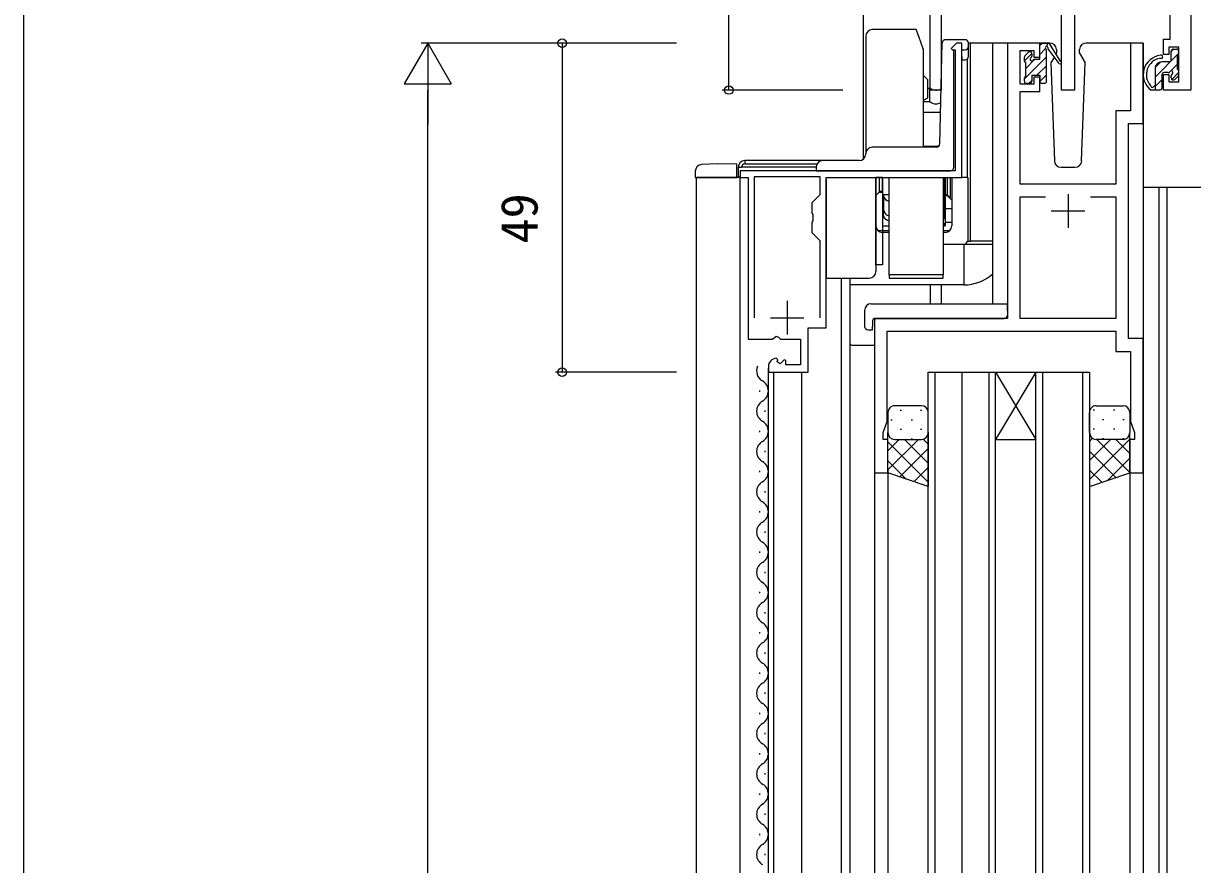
# Model space of a CAD drawing. Units: millimetres, scale not verified. Extents: x -437 to 438, y -681 to 678.
# Drawn here: x -436.8 to -262.8, y 343.2 to 468.4 of the extents above; entities that cross this region are included whole.
import ezdxf
from ezdxf.enums import TextEntityAlignment as Align

# ---------------------------------------------------------------- set-up
doc = ezdxf.new("R2010")
doc.units = ezdxf.units.MM
doc.header["$LTSCALE"] = 4
for name, color, linetype in [('0-2_YKK_11', 7, 'Continuous'), ('0-3_YKK_11E', 7, 'Continuous'), ('0-4_YKK_12', 2, 'Continuous'), ('0-5_YKK_13', 4, 'Continuous'), ('0-6_YKK_D', 6, 'Continuous'), ('0-7_YKK_ZWAK', 7, 'Continuous'), ('0-8_YSS_K', 3, 'Continuous')]:
    doc.layers.add(name, color=color, linetype=linetype)
doc.styles.add('ＭＳ ゴシック', font='')
doc.styles.get('ＭＳ ゴシック').set_extended_font_data('MS Gothic')

msp = doc.modelspace()

# ---------------------------------------------------------------- linework, layer by layer
at = {"layer": '0-2_YKK_11'}
for p, q in [((-281.3, 442.994), (-281.3, 437.994)), ((-283.8, 440.494), (-278.8, 440.494)), ((-323.1, 427.091), (-323.1, 422.091)), ((-325.6, 424.591), (-320.6, 424.591))]:
    msp.add_line(p, q, dxfattribs=at)
for points in [[(-267.1, 466.094), (-266.1, 466.094), (-266.1, 478.994), (-268.7, 478.994), (-268.7, 479.994), (-267, 479.994), (-267, 482.994), (-278.1, 482.994), (-278.1, 479.994), (-274.3, 479.994), (-274.3, 478.994), (-280.35, 478.994), (-280.35, 458.494), (-282.25, 458.494), (-282.25, 478.994), (-300.2, 478.994), (-300.2, 458.494), (-301.8, 458.494), (-301.8, 498.494), (-288.8, 498.494), (-288.8, 508.494), (-287.3, 508.494), (-287.3, 498.394)], [(-263, 478.994), (-263, 458.494), (-267.1, 458.494), (-267.1, 460.794), (-266.3, 460.794), (-266.3, 459.694), (-264.8, 459.694), (-264.8, 464.894), (-266.3, 464.894), (-266.3, 463.794), (-267.1, 463.794), (-267.1, 466.094)], [(-325.9, 417.295), (-325.9, 416.491), (-320, 416.491), (-320, 423.091), (-317.3, 423.091), (-317.3, 445.491), (-297.1, 445.491), (-297.1, 465.491), (-297.9, 465.491), (-298.7, 464.691), (-298.5, 464.491), (-298.1, 464.491), (-298.1, 446.491)], [(-308.2, 422.594), (-274.2, 422.594), (-274.2, 419.594), (-272, 419.594), (-272, 409.142), (-271.4, 407.494), (-271.4, 406.494), (-272.1, 406.494), (-272.1, 401.494), (-270.1, 401.494), (-270.1, 421.494), (-272.3, 421.494), (-272.3, 444.494), (-272.3, 453.494), (-270.1, 453.494), (-270.1, 465.494), (-272, 465.494), (-272, 455.394), (-274.2, 455.394), (-274.2, 444.494), (-288.4, 444.494), (-288.4, 458.294), (-285.5, 458.294), (-285.5, 460.394), (-286.4, 460.394), (-286.4, 459.394), (-288.4, 459.394), (-288.4, 464.394), (-286.4, 464.394), (-286.4, 463.394), (-285.5, 463.394), (-285.5, 465.494), (-290.3, 465.494), (-290.3, 444.494), (-290.3, 424.494), (-310.1, 424.494), (-310.1, 401.494), (-308.1, 401.494), (-308.1, 406.494), (-308.8, 406.494)], [(-298.1, 446.491), (-330.1, 446.491), (-330.1, 445.491), (-328.9, 445.491), (-328.9, 421.391), (-325.268, 421.391), (-324.728, 421.844), (-324.4, 421.691), (-324.1, 421.391), (-321.1, 421.391), (-321.1, 417.591), (-323.3, 417.591), (-323.3, 418.224), (-323.547, 418.327), (-324.124, 417.75), (-324.592, 418.02), (-324.506, 418.339), (-324.718, 418.59)], [(-318.2, 424.591), (-318.2, 436.041), (-319.4, 437.241), (-319.4, 438.82), (-319.257, 439.011), (-319.257, 439.97), (-319.4, 440.161), (-319.4, 441.741), (-318.2, 442.941), (-318.2, 445.591), (-328, 445.591), (-328, 424.591)], [(-277.963, 442.594), (-274.2, 442.594), (-274.2, 424.494), (-288.4, 424.494), (-288.4, 442.594), (-284.636, 442.594)], [(-308.8, 406.494), (-308.8, 407.494), (-308.2, 409.142), (-308.2, 422.594)]]:
    msp.add_lwpolyline(points, dxfattribs=at)
msp.add_arc((-324.6, 417.295), 1.3, 95.2159, 180.00002, dxfattribs=at)
at = {"layer": '0-3_YKK_11E'}
for points in [[(-300.2, 478.994), (-300.2, 458.494), (-301.8, 458.494), (-301.8, 498.494)], [(-280.35, 478.994), (-280.35, 458.494), (-282.25, 458.494), (-282.25, 478.994)], [(-263, 478.994), (-263, 458.494), (-267.1, 458.494), (-267.1, 460.794), (-266.3, 460.794), (-266.3, 459.694)], [(-266.3, 459.694), (-264.8, 459.694), (-264.8, 464.894), (-266.3, 464.894), (-266.3, 463.794), (-267.1, 463.794), (-267.1, 466.094), (-266.1, 466.094), (-266.1, 478.994)]]:
    msp.add_lwpolyline(points, dxfattribs=at)
at = {"layer": '0-4_YKK_12'}
for p, q in [((-292.5, 426.681), (-292.5, 465.494)), ((-289.3, 465.494), (-292.5, 465.494)), ((-270.1, 465.494), (-270.1, 217.807)), ((-330.1, 217.807), (-330.1, 445.691)), ((-330.4, 445.491), (-336.6, 445.491)), ((-336.6, 217.807), (-336.6, 445.491)), ((-267.8, 443.994), (-270.1, 443.994)), ((-267.8, 443.994), (-267.8, 217.807)), ((-261.1, 443.994), (-267.8, 443.994)), ((-266.6, 443.994), (-266.6, 217.807)), ((-315, 217.807), (-315, 430.491)), ((-313.8, 430.491), (-313.8, 217.807)), ((-301.8, 429.491), (-301.8, 426.682)), ((-300.17, 429.491), (-300.17, 426.682)), ((-310.1, 424.494), (-310.1, 217.807)), ((-325.9, 217.807), (-325.9, 417.088)), ((-325.1, 217.807), (-325.1, 416.491)), ((-320.9, 217.807), (-320.9, 416.491)), ((-302.1, 416.493), (-292.1, 416.493)), ((-302.1, 217.807), (-302.1, 416.493)), ((-301.1, 416.493), (-301.1, 217.807)), ((-297.1, 416.493), (-297.1, 217.807)), ((-293.1, 416.493), (-293.1, 217.807)), ((-292.1, 416.493), (-286.1, 416.493)), ((-292.1, 416.493), (-286.1, 406.493)), ((-286.1, 416.493), (-292.1, 406.493)), ((-292.1, 217.807), (-292.1, 416.493)), ((-286.1, 217.807), (-286.1, 416.493)), ((-285.1, 416.493), (-285.1, 217.807)), ((-279.1, 217.807), (-279.1, 416.493)), ((-327.16, 413.586), (-327.16, 413.786)), ((-326.4, 410.586), (-326.4, 410.786)), ((-327.16, 407.586), (-327.16, 407.786)), ((-292.1, 406.493), (-286.1, 406.493)), ((-326.4, 404.586), (-326.4, 404.786)), ((-327.16, 401.586), (-327.16, 401.786)), ((-308.1, 401.994), (-308.1, 217.807)), ((-272.1, 401.994), (-272.1, 217.807)), ((-326.4, 398.586), (-326.4, 398.786)), ((-327.16, 395.586), (-327.16, 395.786)), ((-326.4, 392.586), (-326.4, 392.786)), ((-327.16, 389.586), (-327.16, 389.786)), ((-326.4, 386.586), (-326.4, 386.786)), ((-327.16, 383.586), (-327.16, 383.786)), ((-326.4, 380.586), (-326.4, 380.786)), ((-327.16, 377.586), (-327.16, 377.786)), ((-326.4, 374.586), (-326.4, 374.786)), ((-327.16, 371.586), (-327.16, 371.786)), ((-326.4, 368.586), (-326.4, 368.786)), ((-327.16, 365.586), (-327.16, 365.786)), ((-326.4, 362.586), (-326.4, 362.786)), ((-327.16, 359.586), (-327.16, 359.786)), ((-326.4, 356.586), (-326.4, 356.786)), ((-327.16, 353.586), (-327.16, 353.786)), ((-326.4, 350.586), (-326.4, 350.786)), ((-327.16, 347.586), (-327.16, 347.786)), ((-326.4, 344.586), (-326.4, 344.786))]:
    msp.add_line(p, q, dxfattribs=at)
msp.add_lwpolyline([(-286.1, 416.493), (-278.1, 416.493), (-278.1, 217.807)], dxfattribs=at)
for centre, start, end in [((-325.941, 416.686), 155.62975, 240.79746), ((-327.618, 413.686), 299.20255, 60.79746), ((-325.941, 410.686), 119.20255, 240.79746), ((-327.618, 407.686), 299.20255, 60.79746), ((-325.941, 404.686), 119.20255, 240.79746), ((-327.618, 401.686), 299.20255, 60.79746), ((-325.941, 398.686), 119.20255, 240.79746), ((-327.618, 395.686), 299.20255, 60.79746), ((-325.941, 392.686), 119.20255, 240.79746), ((-327.618, 389.686), 299.20255, 60.79746), ((-325.941, 386.686), 119.20255, 240.79746), ((-327.618, 383.686), 299.20255, 60.79746), ((-325.941, 380.686), 119.20255, 240.79746), ((-327.618, 377.686), 299.20255, 60.79746), ((-325.941, 374.686), 119.20255, 240.79746), ((-327.618, 371.686), 299.20255, 60.79746), ((-325.941, 368.686), 119.20255, 240.79746), ((-327.618, 365.686), 299.20255, 60.79746), ((-325.941, 362.686), 119.20255, 240.79746), ((-327.618, 359.686), 299.20255, 60.79746), ((-325.941, 356.686), 119.20255, 240.79746), ((-327.618, 353.686), 299.20255, 60.79746), ((-325.941, 350.686), 119.20255, 240.79746), ((-327.618, 347.686), 299.20255, 60.79746), ((-325.941, 344.686), 119.20255, 240.79746)]:
    msp.add_arc(centre, 1.718, start, end, dxfattribs=at)
at = {"layer": '0-5_YKK_13'}
for p, q in [((-311.4, 466.491), (-311.4, 448.991)), ((-303.892, 467.491), (-310.4, 467.491)), ((-303.528, 466.491), (-303.892, 467.491)), ((-300.388, 450.479), (-300.012, 465.503)), ((-299.236, 465.991), (-299.512, 465.991)), ((-299.281, 465.991), (-299.512, 465.991)), ((-296.6, 465.991), (-299.236, 465.991)), ((-296.1, 464.991), (-296.1, 465.491)), ((-295.8, 465.491), (-296.1, 465.488)), ((-296.1, 463.491), (-296.1, 464.991)), ((-292.5, 465.491), (-295.8, 465.491)), ((-295.8, 435.991), (-295.8, 465.491)), ((-284.013, 465.494), (-287, 465.494)), ((-285.5, 465.155), (-285.161, 465.494)), ((-285.2, 465.494), (-284.409, 465.494)), ((-284.447, 464.987), (-284.317, 465.469)), ((-284.061, 465.327), (-282.483, 462.78)), ((-270.1, 465.494), (-278.586, 465.494)), ((-298.3, 446.991), (-298.3, 464.491)), ((-297.1, 464.491), (-296.6, 464.491)), ((-297.1, 463.491), (-297.1, 464.491)), ((-287.8, 462.855), (-286.705, 463.95)), ((-287.8, 460.161), (-284.5, 463.461)), ((-287.8, 462.794), (-287.8, 463.394)), ((-287.712, 463.606), (-287.212, 464.106)), ((-287.6, 461.708), (-286.214, 463.094)), ((-286.7, 463.894), (-286.7, 463.555)), ((-285.5, 463.808), (-284.648, 464.66)), ((-284.5, 459.794), (-284.5, 464.452)), ((-282.604, 462.456), (-284.234, 464.653)), ((-283.323, 463.425), (-283.842, 462.527)), ((-279.604, 463.994), (-279.586, 464.529)), ((-279.604, 463.994), (-278.757, 462.527)), ((-264.83, 463.933), (-268.33, 460.433)), ((-265.583, 464.594), (-265.93, 464.248)), ((-265.93, 462.994), (-265.93, 464.294)), ((-265.63, 464.594), (-265.13, 464.594)), ((-265.03, 463.594), (-265.03, 461.594)), ((-264.83, 464.294), (-264.83, 463.794)), ((-287.6, 460.494), (-287.6, 462.594)), ((-285.92, 460.694), (-284.5, 462.114)), ((-283.842, 462.527), (-283.333, 447.959)), ((-279.266, 447.959), (-278.757, 462.527)), ((-268.33, 461.694), (-268.33, 458.494)), ((-267.497, 462.68), (-268.315, 461.862)), ((-266.23, 462.694), (-267.33, 462.694)), ((-265.03, 462.319), (-266.023, 461.326)), ((-264.83, 461.394), (-264.83, 460.794)), ((-302.8, 460.644), (-302.15, 459.994)), ((-287.8, 459.794), (-287.8, 460.294)), ((-287, 459.494), (-287.5, 459.494)), ((-287.12, 459.494), (-286.7, 459.914)), ((-286.7, 460.694), (-286.7, 459.794)), ((-286.7, 460.694), (-285.5, 460.694)), ((-285.5, 460.694), (-285.5, 459.794)), ((-285.499, 459.768), (-284.5, 460.767)), ((-284.8, 459.494), (-285.2, 459.494)), ((-267.33, 460.019), (-268.33, 459.019)), ((-267.33, 460.794), (-267.33, 458.794)), ((-266.391, 461.094), (-267.03, 461.094)), ((-265.93, 460.294), (-265.93, 460.633)), ((-264.83, 461.105), (-265.847, 460.087)), ((-264.918, 460.582), (-265.418, 460.082)), ((-302.15, 458.794), (-301.882, 458.794)), ((-267.63, 458.494), (-268.93, 458.494)), ((-302.8, 456.982), (-302.15, 457.357)), ((-302.8, 456.78), (-301.882, 456.78)), ((-302.8, 455.179), (-300.27, 455.179)), ((-300.83, 449.991), (-310.4, 449.991)), ((-302.8, 450.138), (-300.75, 450.138)), ((-333.5, 447.491), (-335.835, 447.409)), ((-317.8, 447.988), (-329.4, 447.991)), ((-329.4, 447.991), (-329.4, 447.491)), ((-329.4, 447.491), (-318.664, 447.491)), ((-312.4, 447.991), (-317.8, 447.991)), ((-330.6, 445.491), (-330.6, 446.465)), ((-330.4, 446.991), (-329.9, 446.991)), ((-330.4, 446.991), (-330.4, 445.491)), ((-318.8, 446.991), (-329.9, 446.991)), ((-317.8, 446.491), (-298.8, 446.491)), ((-298.6, 446.532), (-298.6, 446.491)), ((-282.334, 446.994), (-280.265, 446.994)), ((-335.835, 445.491), (-333.5, 445.491)), ((-333.5, 445.491), (-330.6, 445.491)), ((-330.1, 445.491), (-330.4, 445.491)), ((-317.3, 445.191), (-317.3, 432.491)), ((-308.9, 445.494), (-309.9, 445.494)), ((-309.9, 445.491), (-309.9, 432.494)), ((-309.9, 432.491), (-309.9, 445.491)), ((-309.4, 445.491), (-309.4, 443.294)), ((-308.9, 445.491), (-308.9, 432.494)), ((-307.9, 430.991), (-307.9, 445.491)), ((-299.9, 445.491), (-299.9, 430.991)), ((-299.75, 443.894), (-299.9, 443.894)), ((-299.75, 443.894), (-299.75, 445.491)), ((-299.75, 442.419), (-299.75, 443.894)), ((-299.6, 445.491), (-299.6, 438.294)), ((-299.3, 445.491), (-299.3, 442.794)), ((-298.85, 445.491), (-298.85, 442.444)), ((-298.6, 445.491), (-298.6, 438.294)), ((-296.3, 445.491), (-296.233, 445.491)), ((-309.4, 443.294), (-309.9, 442.794)), ((-309.4, 443.294), (-308.9, 443.294)), ((-307.9, 442.894), (-308.9, 442.894)), ((-308.75, 442.894), (-308.75, 440.75)), ((-299.75, 442.419), (-299.75, 439.965)), ((-299.3, 442.894), (-299.6, 442.894)), ((-299.6, 442.794), (-299.3, 442.794)), ((-299.6, 442.394), (-299.6, 438.465)), ((-299.3, 442.794), (-298.6, 442.094)), ((-308.75, 439.965), (-308.75, 440.75)), ((-298.6, 440.794), (-299.6, 440.794)), ((-299.75, 439.628), (-299.75, 439.965)), ((-298.6, 438.794), (-299.6, 438.794)), ((-309.614, 437.594), (-307.9, 437.594)), ((-308.9, 438.294), (-307.9, 438.294)), ((-307.9, 437.294), (-308.9, 437.294)), ((-299.9, 438.294), (-299.6, 438.294)), ((-299.9, 437.594), (-298.886, 437.594)), ((-299.6, 437.294), (-299.9, 437.294)), ((-296.8, 435.491), (-299.9, 435.491)), ((-292.5, 435.491), (-296.8, 435.491)), ((-296.8, 435.491), (-296.8, 429.491)), ((-296.3, 435.991), (-296.233, 435.991)), ((-292.5, 435.991), (-295.8, 435.991)), ((-317.3, 432.491), (-317.3, 430.491)), ((-308.9, 432.494), (-309.9, 432.494)), ((-309.9, 432.491), (-309.9, 431.491)), ((-317.3, 430.491), (-310.9, 430.491)), ((-313.8, 430.488), (-313.8, 429.491)), ((-307.9, 430.991), (-307.9, 430.491)), ((-299.9, 430.991), (-307.9, 430.991)), ((-296.8, 429.491), (-313.8, 429.491)), ((-313.8, 429.491), (-313.8, 420.991)), ((-310.587, 426.682), (-290.3, 426.682)), ((-310.587, 426.681), (-290.3, 426.681)), ((-290.3, 425.682), (-290.3, 426.682)), ((-290.3, 425.681), (-290.3, 426.681)), ((-311.587, 425.682), (-311.587, 423.307)), ((-311.587, 425.681), (-311.587, 423.306)), ((-290.3, 425.682), (-290.3, 424.994)), ((-290.3, 425.681), (-290.3, 424.994)), ((-310.4, 424.194), (-310.4, 423.302)), ((-310.4, 424.194), (-310.4, 423.302)), ((-310.1, 424.494), (-290.8, 424.494)), ((-310.1, 424.494), (-290.8, 424.494)), ((-313.3, 420.491), (-310.1, 420.491)), ((-303.1, 411.494), (-307.1, 411.494)), ((-306.265, 410.829), (-306.065, 410.829)), ((-303.235, 410.829), (-303.035, 410.829)), ((-277.365, 410.829), (-277.565, 410.829)), ((-277.1, 411.494), (-273.1, 411.494)), ((-274.335, 410.829), (-274.535, 410.829)), ((-308.1, 410.494), (-308.1, 407.494)), ((-307.68, 409.414), (-307.48, 409.414)), ((-304.65, 409.414), (-304.45, 409.414)), ((-302.1, 407.494), (-302.1, 410.494)), ((-278.1, 407.494), (-278.1, 410.494)), ((-275.95, 409.414), (-276.15, 409.414)), ((-272.92, 409.414), (-273.12, 409.414)), ((-272.1, 410.494), (-272.1, 407.494)), ((-306.265, 407.999), (-306.065, 407.999)), ((-303.235, 407.999), (-303.035, 407.999)), ((-277.365, 407.999), (-277.565, 407.999)), ((-274.335, 407.999), (-274.535, 407.999)), ((-303.579, 406.494), (-308.1, 401.974)), ((-306.408, 406.494), (-308.1, 404.802)), ((-308.1, 406.126), (-302.1, 400.126)), ((-307.514, 406.584), (-307.48, 406.584)), ((-307.1, 406.494), (-303.1, 406.494)), ((-307.1, 406.494), (-303.1, 406.494)), ((-305.639, 406.494), (-302.1, 402.954)), ((-304.65, 406.584), (-304.45, 406.584)), ((-302.844, 406.527), (-302.1, 405.782)), ((-277.634, 406.648), (-278.1, 406.182)), ((-272.1, 406.526), (-278.1, 400.526)), ((-274.96, 406.494), (-278.1, 403.354)), ((-273.1, 406.494), (-277.1, 406.494)), ((-273.1, 406.494), (-277.1, 406.494)), ((-277.02, 406.494), (-272.1, 401.574)), ((-275.95, 406.584), (-276.15, 406.584)), ((-274.191, 406.494), (-272.1, 404.402)), ((-272.92, 406.584), (-273.12, 406.584)), ((-272.128, 407.259), (-272.1, 407.231)), ((-302.1, 405.145), (-306.338, 400.907)), ((-278.1, 404.745), (-274.161, 400.807)), ((-308.1, 403.297), (-305.395, 400.592)), ((-302.1, 402.317), (-304.217, 400.2)), ((-272.1, 403.697), (-275.405, 400.392)), ((-278.1, 401.917), (-276.282, 400.1))]:
    msp.add_line(p, q, dxfattribs=at)
for points in [[(-302.8, 449.991), (-302.8, 464.491), (-303.528, 466.491)], [(-286.239, 463.094), (-285.5, 463.094), (-285.5, 465.194)], [(-297.1, 463.491), (-297.1, 462.991), (-296.6, 462.991)], [(-296.3, 463.088), (-296.3, 445.491), (-297.1, 445.491), (-297.1, 462.988)], [(-283.014, 464.529), (-282.995, 463.994), (-283.111, 463.793)], [(-302.15, 457.357), (-302.15, 458.994), (-302.15, 459.994)], [(-301.882, 456.78), (-301.882, 457.414), (-301.882, 458.794)], [(-301.882, 456.78), (-301.676, 456.635), (-301.449, 456.526), (-301.207, 456.457), (-300.956, 456.433), (-300.705, 456.455), (-300.462, 456.521), (-300.234, 456.629)], [(-300.472, 450.213), (-300.606, 450.158), (-300.75, 450.138)], [(-330.6, 446.465), (-330.6, 447.465), (-333.5, 447.491)], [(-336.8, 446.41), (-336.8, 445.491), (-335.835, 445.491)], [(-318.8, 446.991), (-318.8, 446.491), (-317.8, 446.491)], [(-308.95, 445.491), (-308.95, 443.394), (-309.4, 443.394)], [(-299.6, 442.394), (-299.6, 445.491), (-299.6, 438.465)], [(-299.3, 445.491), (-299.3, 442.894), (-298.85, 442.444)], [(-296.233, 445.491), (-296.233, 435.991), (-295.8, 435.991)], [(-307.9, 441.896), (-308.068, 441.942), (-308.224, 442.021), (-308.364, 442.126), (-308.484, 442.253), (-308.582, 442.398), (-308.658, 442.555), (-308.712, 442.722), (-308.741, 442.894)], [(-308.75, 440.75), (-308.734, 440.573), (-308.687, 440.402), (-308.611, 440.242), (-308.508, 440.098), (-308.381, 439.974), (-308.234, 439.875), (-308.072, 439.803), (-307.9, 439.762)], [(-307.9, 439.01), (-308.167, 439.081), (-308.404, 439.231), (-308.59, 439.438), (-308.71, 439.69), (-308.75, 439.965)], [(-299.75, 439.965), (-299.768, 439.826), (-299.82, 439.695), (-299.9, 439.579)], [(-299.75, 439.628), (-299.766, 439.44), (-299.817, 439.258), (-299.9, 439.087)], [(-307.9, 430.491), (-299.9, 430.491), (-299.9, 430.991)], [(-310.587, 422.802), (-310.4, 422.802), (-310.4, 423.302)], [(-310.587, 422.802), (-310.4, 422.802), (-310.4, 423.302)], [(-302.1, 407.494), (-302.1, 399.494), (-308.1, 401.494), (-308.1, 407.494)], [(-278.1, 407.494), (-278.1, 399.494), (-272.1, 401.494), (-272.1, 407.494)]]:
    msp.add_lwpolyline(points, dxfattribs=at)
for centre, radius, start, end in [((-310.4, 466.491), 1, 90, 180), ((-299.512, 465.491), 0.5, 90, 178.59347), ((-296.6, 465.491), 0.5, 0, 90), ((-296.6, 464.991), 0.5, 270, 0), ((-285.2, 465.194), 0.3, 90, 180), ((-284.5, 464.794), 0.2, 5.72038, 217.96717), ((-284.401, 465.063), 0.431, 37.79453, 91.02551), ((-284.002, 464.844), 0.3, 185.72038, 219.45709), ((-284.013, 464.494), 1, 2, 90), ((-278.586, 464.494), 1, 90, 178), ((-297.628, 464.491), 1, 177.38647, 178.36342), ((-296.6, 463.491), 0.5, 270, 0), ((-287.5, 463.394), 0.3, 135, 180), ((-287, 463.894), 0.3, 0, 135), ((-286.7, 463.094), 0.25, 123.05573, 326.94427), ((-287, 463.555), 0.3, 303.05573, 0), ((-286.239, 462.794), 0.3, 90, 146.94427), ((-284.808, 464.396), 0.313, 10.28651, 61.26511), ((-267.215, 460.815), 2.885, 96.09611, 233.54807), ((-267.13, 460.781), 2.504, 100.74783, 220.54194), ((-267.451, 463.444), 0.25, 234.41837, 106.3612), ((-266.23, 462.994), 0.3, 270, 0), ((-265.63, 464.294), 0.3, 90, 180), ((-265.13, 464.294), 0.3, 0, 90), ((-265.03, 463.794), 0.2, 270, 0), ((-287.6, 462.794), 0.2, 180, 270), ((-282.45, 462.583), 0.2, 219.45709, 99.45709), ((-267.33, 461.694), 1, 90, 180), ((-265.93, 461.094), 0.25, 303.05573, 146.94427), ((-265.03, 461.394), 0.2, 0, 90), ((-287.6, 460.294), 0.2, 90, 180), ((-287.5, 459.794), 0.3, 180, 270), ((-287, 459.794), 0.3, 270, 0), ((-285.2, 459.794), 0.3, 180, 270), ((-284.8, 459.794), 0.3, 270, 0), ((-267.03, 460.794), 0.3, 90, 180), ((-266.391, 461.394), 0.3, 270, 326.94427), ((-265.63, 460.633), 0.3, 123.05573, 180), ((-265.63, 460.294), 0.3, 180, 315), ((-265.13, 460.794), 0.3, 315, 0), ((-300.95, 460.094), 1.6, 234.34091, 298.65952), ((-269.19, 458.898), 0.3, 23.04961, 58.3781), ((-268.73, 459.094), 0.2, 203.04961, 323.1301), ((-268.33, 458.794), 0.3, 90, 143.1301), ((-267.63, 458.794), 0.3, 270, 0), ((-310.4, 448.991), 1, 90, 180), ((-300.888, 450.491), 0.5, 270.0285, 358.1907), ((-335.8, 446.41), 1, 92, 180), ((-329.4, 446.991), 1, 90, 180), ((-329.4, 446.991), 0.5, 90, 180), ((-317.8, 446.991), 1, 90, 180), ((-312.4, 448.991), 1, 270, 0), ((-282.334, 447.994), 1, 182, 270), ((-280.265, 447.994), 1, 270, 358), ((-298.8, 446.991), 0.5, 270, 0), ((-299.95, 442.394), 0.35, 278.21321, 0), ((-308.9, 438.294), 1, 180, 270), ((-299.6, 438.294), 1, 270, 0), ((-296.8, 435.991), 0.5, 270, 0), ((-310.9, 431.491), 1, 270, 0), ((-296.8, 435.991), 6.5, 270, 311.41727), ((-310.587, 425.682), 1, 90.00511, 180), ((-310.587, 425.681), 1, 90.00511, 180), ((-290.8, 424.994), 0.5, 270, 0), ((-290.8, 424.994), 0.5, 270, 0), ((-311.16, 423.278), 0.427, 176.2506, 225.91697), ((-311.16, 423.278), 0.427, 176.2506, 225.91697), ((-310.814, 423.948), 1.168, 236.65907, 281.21635), ((-310.814, 423.948), 1.168, 236.65907, 281.21635), ((-310.1, 424.194), 0.3, 90, 180), ((-310.1, 424.194), 0.3, 90, 180), ((-313.3, 420.991), 0.5, 180, 270), ((-307.1, 410.494), 1, 90.0001, 180.0001), ((-303.1, 410.494), 1, 0.0001, 90.0001), ((-277.1, 410.494), 1, 89.9999, 179.9999), ((-273.1, 410.494), 1, 359.9999, 89.9999), ((-307.1, 407.494), 1, 180.0001, 270.0001), ((-307.1, 407.494), 1, 180.0001, 270.0001), ((-303.1, 407.494), 1, 270.0001, 0.0001), ((-303.1, 407.494), 1, 270.0001, 0.0001), ((-277.1, 407.494), 1, 179.9999, 269.9999), ((-277.1, 407.494), 1, 179.9999, 269.9999), ((-273.1, 407.494), 1, 269.9999, 359.9999), ((-273.1, 407.494), 1, 269.9999, 359.9999)]:
    msp.add_arc(centre, radius, start, end, dxfattribs=at)
msp.add_ellipse((-300.1, 438.465), major_axis=(0.5, 0), ratio=0.34202, start_param=5.1239058, end_param=7.4424648, dxfattribs=at)
at = {"layer": '0-6_YKK_D'}
for p, q in [((-331.8, 458.494), (-331.8, 498.494)), ((-376.6, 465.49), (-380.1, 459.428)), ((-339.6, 465.49), (-377.6, 465.49)), ((-376.6, 465.49), (-373.1, 459.428)), ((-376.6, 465.49), (-376.6, 453.366)), ((-339.6, 465.49), (-357.6, 465.49)), ((-356.6, 465.49), (-356.6, 416.49)), ((-380.1, 459.428), (-373.1, 459.428)), ((-376.6, -72.384), (-376.6, 458.49)), ((-314.8, 458.494), (-332.8, 458.494)), ((-339.6, 416.49), (-357.6, 416.49))]:
    msp.add_line(p, q, dxfattribs=at)
for centre in [(-356.6, 465.49), (-331.8, 458.494), (-356.6, 416.49)]:
    msp.add_circle(centre, 0.637, dxfattribs=at)
at = {"layer": '0-7_YKK_ZWAK'}
msp.add_line((-436.8, 644), (-436.8, -681), dxfattribs=at)
at = {"layer": '0-8_YSS_K'}
msp.add_line((-311.8, 522.494), (-311.8, 448.19), dxfattribs=at)

# ---------------------------------------------------------------- texts
at = {"layer": '0-6_YKK_D', "style": 'ＭＳ ゴシック'}
msp.add_text('49', height=5.499, rotation=90, dxfattribs=at).set_placement((-358.6, 435.642), align=Align.BOTTOM_LEFT)

doc.saveas('drawing.dxf')
